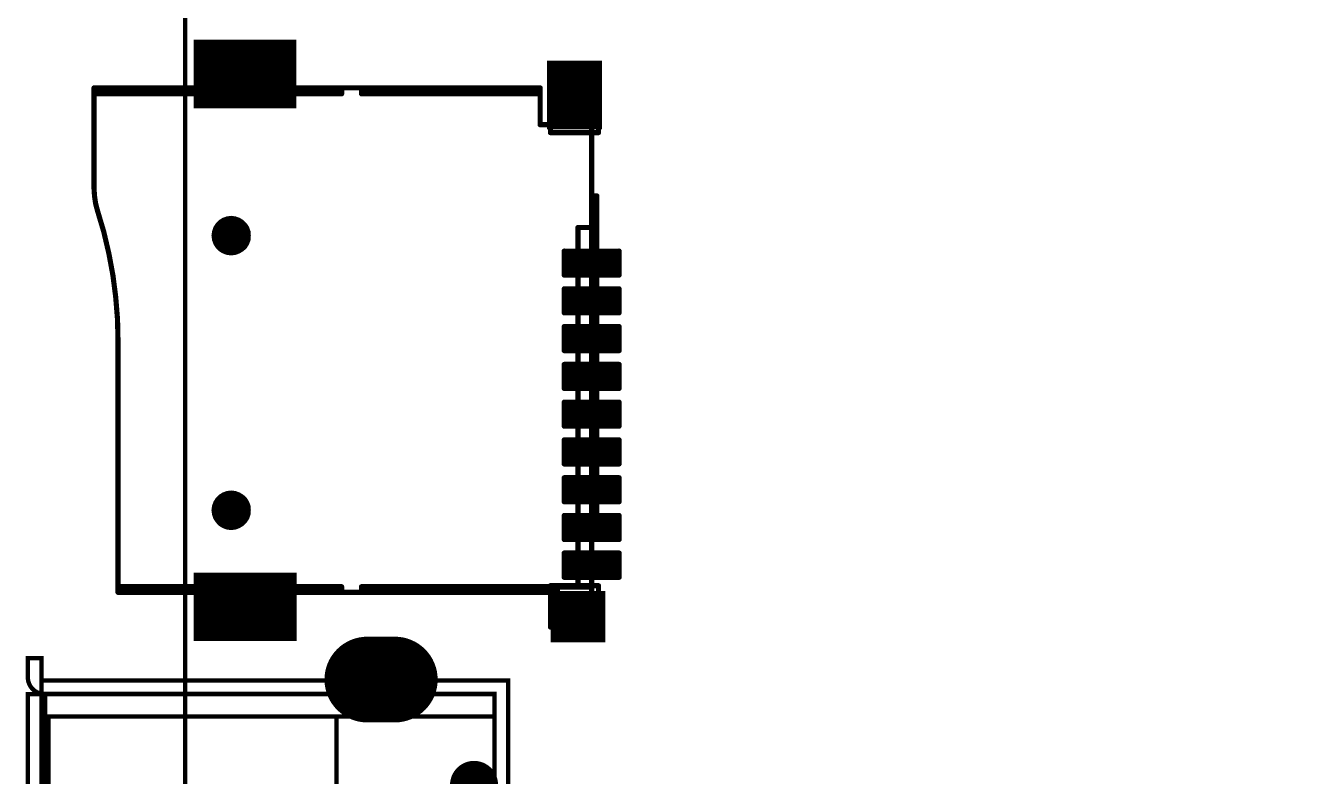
# Model space of a CAD drawing. Extents: x -37.9 to 36.8, y -34.7 to 47.4.
# Drawn here: x -37.88 to -0.52, y -12.82 to 9.06 of the extents above; entities that cross this region are included whole.
import ezdxf

# ---------------------------------------------------------------- set-up
doc = ezdxf.new("R2010")
doc.units = 0
doc.header["$MEASUREMENT"] = 0
doc.layers.get('0').update_dxf_attribs({"linetype": 'CONTINUOUS'})
for name, color, linetype in [('BOARD_OUTLINE_00', 6, 'CONTINUOUS'), ('DRIL_NPLTE_THRU_01', 1, 'CONTINUOUS'), ('DRIL_NPLTE_THRU_02', 255, 'CONTINUOUS'), ('DRIL_NPLTE_THRU_03', 146, 'CONTINUOUS'), ('DRIL_NPLTE_THRU_04', 3, 'CONTINUOUS'), ('DRIL_PLTE_THRU_01', 1, 'CONTINUOUS'), ('DRIL_PLTE_THRU_02', 255, 'CONTINUOUS'), ('DRIL_PLTE_THRU_03', 146, 'CONTINUOUS'), ('DRIL_PLTE_THRU_04', 3, 'CONTINUOUS'), ('DRIL_SYMBOL', 6, 'CONTINUOUS'), ('PADS_BOT', 96, 'CONTINUOUS'), ('PADS_INNER', 16, 'CONTINUOUS'), ('PADS_TOP', 16, 'CONTINUOUS'), ('PART_BOT_2DLINE_00', 253, 'CONTINUOUS')]:
    doc.layers.add(name, color=color, linetype=linetype)

# ---------------------------------------------------------------- blocks, each defined once
blk = doc.blocks.new('BOARD_405')
at = {"layer": 'BOARD_OUTLINE_00', "const_width": 0.127}
blk.add_lwpolyline([(-0.003, 0), (70.002, 0), (70.002, -82.004), (-0.003, -82.004)], close=True, dxfattribs=at)
blk = doc.blocks.new('SMOOTH_0$15011')
at = {"const_width": 0.0751}
blk.add_lwpolyline([(-0.038, 0, 1), (0.038, 0, 1)], format="xyb", close=True, dxfattribs=at)
blk = doc.blocks.new('PART_BODY_BOT_53')
at = {"layer": 'PART_BOT_2DLINE_00', "const_width": 0.15}
for points in [[(-9.434, 6.376), (-9.434, 4.777)], [(-8.727, 6.376), (-9.434, 6.376)], [(-8.727, 4.777), (-8.727, 6.376)], [(-8.333, 6.376), (-8.333, 4.777)], [(-7.633, 6.376), (-8.333, 6.376)], [(-7.633, 4.777), (-7.633, 6.376)], [(-7.232, 6.376), (-7.232, 4.777)], [(-6.532, 6.376), (-7.232, 6.376)], [(-6.532, 4.777), (-6.532, 6.376)], [(-6.13, 6.376), (-6.13, 4.777)], [(-5.431, 6.376), (-6.13, 6.376)], [(-5.431, 4.777), (-5.431, 6.376)], [(-5.029, 6.376), (-5.029, 4.777)], [(-4.33, 6.376), (-5.029, 6.376)], [(-4.33, 4.777), (-4.33, 6.376)], [(-3.928, 6.376), (-3.928, 4.777)], [(-3.229, 6.376), (-3.928, 6.376)], [(-3.229, 4.777), (-3.229, 6.376)], [(-2.827, 6.376), (-2.827, 4.777)], [(-2.128, 6.376), (-2.827, 6.376)], [(-2.128, 4.777), (-2.128, 6.376)], [(-1.726, 6.376), (-1.726, 4.777)], [(-1.027, 6.376), (-1.726, 6.376)], [(-1.027, 4.777), (-1.027, 6.376)], [(-0.625, 6.376), (-0.625, 4.777)], [(0.074, 6.376), (-0.625, 6.376)], [(0.074, 4.777), (0.074, 6.376)], [(-8.926, 6.077), (-9.224, 6.077)], [(-9.224, 6.077), (-9.224, 5.176)], [(-8.926, 6.077), (-9.224, 6.077)], [(-8.926, 6.077), (-8.926, 5.176)], [(-7.825, 6.077), (-8.123, 6.077)], [(-8.123, 6.077), (-8.123, 5.176)], [(-7.825, 6.077), (-8.123, 6.077)], [(-7.825, 6.077), (-7.825, 5.176)], [(-6.724, 6.077), (-7.022, 6.077)], [(-6.724, 6.077), (-7.022, 6.077)], [(-7.022, 6.077), (-7.022, 5.176)], [(-6.724, 6.077), (-6.724, 5.176)], [(-5.624, 6.077), (-5.921, 6.077)], [(-5.624, 6.077), (-5.921, 6.077)], [(-5.921, 6.077), (-5.921, 5.176)], [(-5.624, 6.077), (-5.624, 5.176)], [(-4.523, 6.077), (-4.82, 6.077)], [(-4.523, 6.077), (-4.82, 6.077)], [(-4.82, 6.077), (-4.82, 5.176)], [(-4.523, 6.077), (-4.523, 5.176)], [(-3.422, 6.077), (-3.719, 6.077)], [(-3.422, 6.077), (-3.719, 6.077)], [(-3.719, 6.077), (-3.719, 5.176)], [(-3.422, 6.077), (-3.422, 5.176)], [(-2.321, 6.077), (-2.626, 6.077)], [(-2.321, 6.077), (-2.626, 6.077)], [(-2.626, 6.077), (-2.626, 5.176)], [(-2.321, 6.077), (-2.321, 5.176)], [(-1.219, 6.077), (-1.524, 6.077)], [(-1.219, 6.077), (-1.524, 6.077)], [(-1.524, 6.077), (-1.524, 5.176)], [(-1.219, 6.077), (-1.219, 5.176)], [(-0.118, 6.077), (-0.423, 6.077)], [(-0.118, 6.077), (-0.423, 6.077)], [(-0.423, 6.077), (-0.423, 5.176)], [(-0.118, 6.077), (-0.118, 5.176)], [(-10.884, 5.774), (-10.884, 4.375)], [(-9.679, 5.774), (-10.884, 5.774)], [(-10.422, 5.578), (-10.474, 5.571), (-10.511, 5.548), (-10.548, 5.519), (-10.571, 5.474), (-10.578, 5.429)], [(-10.571, 5.429), (-10.563, 5.474), (-10.541, 5.519), (-10.511, 5.548), (-10.466, 5.571), (-10.422, 5.578)], [(-9.224, 5.578), (-10.422, 5.578)], [(-10.02, 4.574), (-10.02, 5.578)], [(-9.722, 4.574), (-9.722, 5.578)], [(-9.708, 5.578), (-9.708, -1.132)], [(-9.679, 4.375), (-9.679, 5.774)], [(-9.298, 5.176), (-9.298, 5.578)], [(-9.298, 5.548), (-9.224, 5.548)], [(-8.926, 5.63), (-9.224, 5.63)], [(-8.123, 5.578), (-8.926, 5.578)], [(-8.926, 5.548), (-8.852, 5.548)], [(-8.852, 5.176), (-8.852, 5.578)], [(-8.197, 5.176), (-8.197, 5.578)], [(-8.197, 5.548), (-8.123, 5.548)], [(-7.825, 5.63), (-8.123, 5.63)], [(-7.022, 5.578), (-7.825, 5.578)], [(-7.825, 5.548), (-7.751, 5.548)], [(-7.751, 5.176), (-7.751, 5.578)], [(-7.721, 5.727), (-7.721, 5.578)], [(-7.022, 5.727), (-7.721, 5.727)], [(-7.573, 5.727), (-7.573, 5.578)], [(-7.096, 5.176), (-7.096, 5.578)], [(-7.096, 5.548), (-7.022, 5.548)], [(-6.724, 5.63), (-7.022, 5.63)], [(-6.724, 5.727), (-5.921, 5.727)], [(-5.921, 5.578), (-6.724, 5.578)], [(-6.724, 5.548), (-6.65, 5.548)], [(-6.65, 5.176), (-6.65, 5.578)], [(-5.995, 5.176), (-5.995, 5.578)], [(-5.995, 5.548), (-5.921, 5.548)], [(-5.624, 5.63), (-5.921, 5.63)], [(-5.624, 5.727), (-4.82, 5.727)], [(-4.82, 5.578), (-5.624, 5.578)], [(-5.624, 5.548), (-5.549, 5.548)], [(-5.549, 5.176), (-5.549, 5.578)], [(-4.894, 5.176), (-4.894, 5.578)], [(-4.894, 5.548), (-4.82, 5.548)], [(-4.523, 5.63), (-4.82, 5.63)], [(-4.523, 5.727), (-3.719, 5.727)], [(-3.719, 5.578), (-4.523, 5.578)], [(-4.523, 5.548), (-4.448, 5.548)], [(-4.448, 5.176), (-4.448, 5.578)], [(-3.801, 5.176), (-3.801, 5.578)], [(-3.801, 5.548), (-3.719, 5.548)], [(-3.422, 5.63), (-3.719, 5.63)], [(-3.422, 5.727), (-2.626, 5.727)], [(-2.626, 5.578), (-3.422, 5.578)], [(-3.422, 5.548), (-3.347, 5.548)], [(-3.347, 5.176), (-3.347, 5.578)], [(-2.7, 5.176), (-2.7, 5.578)], [(-2.7, 5.548), (-2.626, 5.548)], [(-2.321, 5.63), (-2.626, 5.63)], [(-2.321, 5.727), (-1.524, 5.727)], [(-1.524, 5.578), (-2.321, 5.578)], [(-2.321, 5.548), (-2.246, 5.548)], [(-2.246, 5.176), (-2.246, 5.578)], [(-1.599, 5.176), (-1.599, 5.578)], [(-1.599, 5.548), (-1.524, 5.548)], [(-1.219, 5.63), (-1.524, 5.63)], [(-1.219, 5.727), (-0.423, 5.727)], [(-0.423, 5.578), (-1.219, 5.578)], [(-1.219, 5.548), (-1.145, 5.548)], [(-1.145, 5.176), (-1.145, 5.578)], [(-0.498, 5.176), (-0.498, 5.578)], [(-0.498, 5.548), (-0.423, 5.548)], [(-0.118, 5.63), (-0.423, 5.63)], [(1.682, 5.727), (-0.118, 5.727)], [(4.628, 5.578), (-0.118, 5.578)], [(-0.118, 5.548), (-0.044, 5.548)], [(-0.044, 5.176), (-0.044, 5.578)], [(0.759, 5.578), (0.759, 5.176)], [(1.533, 5.578), (1.533, 5.727)], [(1.682, 5.578), (1.682, 5.727)], [(3.526, 5.774), (3.526, 4.375)], [(5.125, 5.774), (3.526, 5.774)], [(3.757, 5.578), (3.757, 4.075)], [(3.832, 4.38), (3.832, 5.578)], [(4.077, 5.578), (4.077, 4.574)], [(4.784, 5.429), (4.777, 5.474), (4.754, 5.519), (4.717, 5.548), (4.68, 5.571), (4.628, 5.578)], [(4.628, 5.578), (4.672, 5.571), (4.717, 5.548), (4.747, 5.519), (4.769, 5.474), (4.777, 5.429)], [(5.125, 4.375), (5.125, 5.774)], [(-10.578, 5.429), (-10.571, 5.429)], [(-10.578, 4.73), (-10.578, 5.429)], [(-10.571, 4.73), (-10.571, 5.429)], [(-9.708, 5.176), (0.759, 5.176)], [(-8.926, 5.377), (-9.224, 5.377)], [(-8.926, 5.31), (-9.224, 5.31)], [(-7.825, 5.377), (-8.123, 5.377)], [(-7.825, 5.31), (-8.123, 5.31)], [(-6.724, 5.377), (-7.022, 5.377)], [(-6.724, 5.31), (-7.022, 5.31)], [(-5.624, 5.377), (-5.921, 5.377)], [(-5.624, 5.31), (-5.921, 5.31)], [(-4.523, 5.377), (-4.82, 5.377)], [(-4.523, 5.31), (-4.82, 5.31)], [(-3.422, 5.377), (-3.719, 5.377)], [(-3.422, 5.31), (-3.719, 5.31)], [(-2.321, 5.377), (-2.626, 5.377)], [(-2.321, 5.31), (-2.626, 5.31)], [(-1.219, 5.377), (-1.524, 5.377)], [(-1.219, 5.31), (-1.524, 5.31)], [(-0.118, 5.377), (-0.423, 5.377)], [(-0.118, 5.31), (-0.423, 5.31)], [(4.784, 5.429), (4.777, 5.429)], [(4.777, 5.429), (4.777, 4.73)], [(4.784, 5.429), (4.784, 4.73)], [(-10.578, 4.73), (-10.571, 4.678), (-10.548, 4.641), (-10.511, 4.604), (-10.474, 4.581), (-10.422, 4.574)], [(-10.578, 4.73), (-10.571, 4.73)], [(-10.422, 4.574), (-10.466, 4.581), (-10.511, 4.604), (-10.541, 4.641), (-10.563, 4.678), (-10.571, 4.73)], [(-10.422, 4.574), (-9.73, 4.574)], [(-9.871, 4.566), (-9.886, 4.574)], [(-9.871, -3.714), (-9.871, 4.566)], [(-9.73, 4.574), (-9.722, 4.566)], [(-9.722, -1.132), (-9.722, 4.566)], [(-9.434, 4.777), (-8.727, 4.777)], [(-8.333, 4.777), (-7.633, 4.777)], [(-7.232, 4.777), (-6.532, 4.777)], [(-6.13, 4.777), (-5.431, 4.777)], [(-5.029, 4.777), (-4.33, 4.777)], [(-3.928, 4.777), (-3.229, 4.777)], [(-2.827, 4.777), (-2.128, 4.777)], [(-1.726, 4.777), (-1.027, 4.777)], [(-0.625, 4.777), (0.074, 4.777)], [(3.832, 4.574), (4.628, 4.574)], [(3.981, 4.38), (3.981, 4.574)], [(4.777, 4.73), (4.769, 4.678), (4.747, 4.641), (4.717, 4.604), (4.672, 4.581), (4.628, 4.574)], [(4.628, 4.574), (4.68, 4.581), (4.717, 4.604), (4.754, 4.641), (4.777, 4.678), (4.784, 4.73)], [(4.784, 4.73), (4.777, 4.73)], [(-10.884, 4.375), (-9.679, 4.375)], [(-9.871, 4.321), (-9.722, 4.321)], [(-9.871, 4.165), (-9.722, 4.165)], [(-9.708, 4.18), (-9.722, 4.18)], [(3.526, 4.375), (5.125, 4.375)], [(3.981, 4.38), (3.757, 4.38)], [(4.829, 4.075), (3.757, 4.075)], [(4.658, -1.132), (4.658, 4.075)], [(4.68, 4.075), (4.68, -1.132)], [(4.829, -1.712), (4.829, 4.075)], [(-9.722, 3.778), (-9.708, 3.778)], [(4.68, 3.927), (4.829, 3.927)], [(-9.708, 3.629), (-9.722, 3.629)], [(-9.708, 3.51), (-9.722, 3.577)], [(-9.708, 3.48), (-9.722, 3.48)], [(4.68, 3.48), (4.658, 3.48)], [(-9.708, 2.677), (-9.722, 2.677)], [(4.68, 2.677), (4.658, 2.677)], [(-9.708, 2.149), (-9.722, 1.977)], [(-9.722, 0.69), (-9.708, 0.854)], [(-9.722, 0.772), (-9.715, 0.772)], [(-9.722, 0.177), (-9.715, 0.177)], [(-9.708, 0.177), (-9.715, 0.177)], [(-9.722, -0.961), (-9.871, -0.961)], [(-9.722, -1.117), (-9.871, -1.117)], [(-9.708, -1.132), (-9.871, -1.132)], [(4.829, -1.132), (4.658, -1.132)], [(4.829, -0.961), (4.68, -0.961)], [(4.829, -1.117), (4.68, -1.117)], [(-9.708, -1.712), (-9.871, -1.712)], [(-9.871, -1.735), (-9.722, -1.735)], [(-9.871, -1.883), (-9.722, -1.883)], [(-9.722, -3.714), (-9.722, -1.712)], [(-9.708, -1.712), (-9.708, -8.229)], [(4.829, -1.712), (4.658, -1.712)], [(4.658, -8.928), (4.658, -1.712)], [(4.68, -1.712), (4.68, -3.714)], [(4.68, -1.735), (4.829, -1.735)], [(4.68, -1.883), (4.829, -1.883)], [(4.829, -3.714), (4.829, -1.727)], [(4.672, -2.828), (4.658, -2.828)], [(-10.884, -3.429), (-10.884, -5.631)], [(-9.679, -3.429), (-10.884, -3.429)], [(-9.871, -3.312), (-9.722, -3.312)], [(-9.679, -5.631), (-9.679, -3.429)], [(5.824, -3.429), (4.627, -3.429)], [(4.627, -3.429), (4.627, -5.631)], [(4.68, -3.312), (4.829, -3.312)], [(5.824, -5.631), (5.824, -3.429)], [(-10.422, -3.728), (-10.474, -3.736), (-10.511, -3.751), (-10.548, -3.788), (-10.571, -3.833), (-10.578, -3.877)], [(-10.571, -3.877), (-10.563, -3.833), (-10.541, -3.788), (-10.511, -3.751), (-10.466, -3.736), (-10.422, -3.728)], [(-9.73, -3.728), (-10.422, -3.728)], [(-10.02, -5.328), (-10.02, -3.728)], [(-9.886, -3.728), (-9.871, -3.714)], [(-9.871, -3.468), (-9.722, -3.468)], [(-9.722, -3.714), (-9.73, -3.728)], [(-9.722, -5.328), (-9.722, -3.728)], [(4.829, -3.468), (4.68, -3.468)], [(4.687, -3.728), (4.68, -3.714)], [(4.68, -3.728), (4.68, -5.328)], [(5.379, -3.728), (4.687, -3.728)], [(4.829, -3.714), (4.844, -3.728)], [(4.977, -3.728), (4.977, -5.328)], [(5.379, -3.728), (5.424, -3.736), (5.468, -3.751), (5.498, -3.788), (5.52, -3.833), (5.528, -3.877)], [(5.528, -3.877), (5.52, -3.833), (5.506, -3.788), (5.468, -3.751), (5.424, -3.736), (5.379, -3.728)], [(-10.578, -5.179), (-10.578, -3.877)], [(-10.571, -3.877), (-10.578, -3.877)], [(-10.571, -5.179), (-10.571, -3.877)], [(5.528, -3.877), (5.528, -3.87)], [(5.528, -5.179), (5.528, -3.877)], [(-10.578, -5.179), (-10.571, -5.224), (-10.548, -5.261), (-10.511, -5.298), (-10.474, -5.32), (-10.422, -5.328)], [(-10.578, -5.179), (-10.571, -5.179)], [(-10.422, -5.328), (-10.466, -5.32), (-10.511, -5.298), (-10.541, -5.261), (-10.563, -5.224), (-10.571, -5.179)], [(5.528, -5.179), (5.52, -5.224), (5.498, -5.261), (5.468, -5.298), (5.424, -5.32), (5.379, -5.328)], [(5.528, -5.179), (5.528, -5.172)], [(-10.884, -5.631), (-9.679, -5.631)], [(-10.422, -5.328), (-9.73, -5.328)], [(-9.871, -5.335), (-9.886, -5.328)], [(-9.871, -5.335), (-9.871, -8.229)], [(-9.871, -5.581), (-9.722, -5.581)], [(-9.73, -5.328), (-9.722, -5.335)], [(-9.722, -8.199), (-9.722, -5.335)], [(4.627, -5.631), (5.824, -5.631)], [(4.68, -5.335), (4.687, -5.328)], [(4.68, -5.335), (4.68, -8.899)], [(4.829, -5.581), (4.68, -5.581)], [(5.379, -5.328), (4.687, -5.328)], [(4.844, -5.328), (4.829, -5.335)], [(4.829, -8.928), (4.829, -5.335)], [(-9.871, -5.737), (-9.722, -5.737)], [(4.68, -5.737), (4.829, -5.737)], [(-9.708, -6.526), (-9.722, -6.526)], [(4.68, -6.526), (4.658, -6.526)], [(-9.708, -7.329), (-9.722, -7.329)], [(4.68, -7.329), (4.658, -7.329)], [(-9.722, -8.08), (-9.871, -8.08)], [(-2.573, -8.229), (-9.871, -8.229)], [(-9.752, -8.229), (-9.722, -8.199)], [(-9.708, -8.199), (-9.722, -8.199)], [(-2.573, -8.229), (-1.919, -8.244), (-1.271, -8.296), (-0.632, -8.378), (0.008, -8.497), (0.64, -8.646), (1.265, -8.832)], [(1.883, -8.928), (1.674, -8.914), (1.466, -8.884), (1.265, -8.832)], [(1.883, -8.928), (4.829, -8.928)], [(4.658, -8.899), (4.68, -8.899)], [(4.68, -8.78), (4.829, -8.78)], [(4.68, -8.899), (4.71, -8.928)]]:
    blk.add_lwpolyline(points, dxfattribs=at)
for points in [[(-6.979, -4.931), (-6.993, -4.82), (-7.031, -4.716), (-7.09, -4.619), (-7.165, -4.537), (-7.261, -4.478), (-7.365, -4.44), (-7.477, -4.433), (-7.589, -4.44), (-7.7, -4.478), (-7.789, -4.537), (-7.871, -4.619), (-7.931, -4.716), (-7.968, -4.82), (-7.983, -4.931), (-7.968, -5.043), (-7.931, -5.147), (-7.871, -5.244), (-7.789, -5.318), (-7.7, -5.378), (-7.589, -5.415), (-7.477, -5.43), (-7.365, -5.415), (-7.261, -5.378), (-7.165, -5.318), (-7.09, -5.244), (-7.031, -5.147), (-6.993, -5.043)], [(-7.878, -4.926), (-7.863, -4.822), (-7.818, -4.725), (-7.759, -4.643), (-7.677, -4.577), (-7.58, -4.539), (-7.476, -4.524), (-7.372, -4.539), (-7.275, -4.577), (-7.193, -4.643), (-7.126, -4.725), (-7.089, -4.822), (-7.074, -4.926), (-7.089, -5.03), (-7.126, -5.127), (-7.193, -5.209), (-7.275, -5.276), (-7.372, -5.313), (-7.476, -5.328), (-7.58, -5.313), (-7.677, -5.276), (-7.759, -5.209), (-7.818, -5.127), (-7.863, -5.03)], [(1.026, -4.931), (1.011, -4.82), (0.974, -4.716), (0.914, -4.619), (0.833, -4.537), (0.743, -4.478), (0.632, -4.44), (0.52, -4.433), (0.409, -4.44), (0.304, -4.478), (0.208, -4.537), (0.133, -4.619), (0.074, -4.716), (0.037, -4.82), (0.022, -4.931), (0.037, -5.043), (0.074, -5.147), (0.133, -5.244), (0.208, -5.318), (0.304, -5.378), (0.409, -5.415), (0.52, -5.43), (0.632, -5.415), (0.743, -5.378), (0.833, -5.318), (0.914, -5.244), (0.974, -5.147), (1.011, -5.043)], [(0.127, -4.926), (0.142, -4.822), (0.179, -4.725), (0.246, -4.643), (0.328, -4.577), (0.425, -4.539), (0.529, -4.524), (0.633, -4.539), (0.73, -4.577), (0.811, -4.643), (0.878, -4.725), (0.916, -4.822), (0.931, -4.926), (0.916, -5.03), (0.878, -5.127), (0.811, -5.209), (0.73, -5.276), (0.633, -5.313), (0.529, -5.328), (0.425, -5.313), (0.328, -5.276), (0.246, -5.209), (0.179, -5.127), (0.142, -5.03)], [(-7.773, -4.926), (-7.759, -4.829), (-7.714, -4.748), (-7.647, -4.681), (-7.565, -4.643), (-7.476, -4.629), (-7.379, -4.643), (-7.297, -4.681), (-7.23, -4.748), (-7.186, -4.829), (-7.171, -4.926), (-7.186, -5.015), (-7.23, -5.105), (-7.297, -5.172), (-7.379, -5.209), (-7.476, -5.224), (-7.565, -5.209), (-7.647, -5.172), (-7.714, -5.105), (-7.759, -5.015)], [(0.231, -4.926), (0.246, -4.829), (0.283, -4.748), (0.35, -4.681), (0.439, -4.643), (0.529, -4.629), (0.625, -4.643), (0.707, -4.681), (0.774, -4.748), (0.811, -4.829), (0.826, -4.926), (0.811, -5.015), (0.774, -5.105), (0.707, -5.172), (0.625, -5.209), (0.529, -5.224), (0.439, -5.209), (0.35, -5.172), (0.283, -5.105), (0.246, -5.015)]]:
    blk.add_lwpolyline(points, close=True, dxfattribs=at)
at = {"layer": 'PART_BOT_2DLINE_00'}
for p in [(-9.434, 6.376), (-9.434, 6.376), (-8.727, 6.376), (-8.727, 6.376), (-8.333, 6.376), (-8.333, 6.376), (-7.633, 6.376), (-7.633, 6.376), (-7.232, 6.376), (-7.232, 6.376), (-6.532, 6.376), (-6.532, 6.376), (-6.13, 6.376), (-6.13, 6.376), (-5.431, 6.376), (-5.431, 6.376), (-5.029, 6.376), (-5.029, 6.376), (-4.33, 6.376), (-4.33, 6.376), (-3.928, 6.376), (-3.928, 6.376), (-3.229, 6.376), (-3.229, 6.376), (-2.827, 6.376), (-2.827, 6.376), (-2.128, 6.376), (-2.128, 6.376), (-1.726, 6.376), (-1.726, 6.376), (-1.027, 6.376), (-1.027, 6.376), (-0.625, 6.376), (-0.625, 6.376), (0.074, 6.376), (0.074, 6.376), (-9.224, 6.077), (-9.224, 6.077), (-9.224, 6.077), (-8.926, 6.077), (-8.926, 6.077), (-8.926, 6.077), (-8.123, 6.077), (-8.123, 6.077), (-8.123, 6.077), (-7.825, 6.077), (-7.825, 6.077), (-7.825, 6.077), (-7.022, 6.077), (-7.022, 6.077), (-7.022, 6.077), (-6.724, 6.077), (-6.724, 6.077), (-6.724, 6.077), (-5.921, 6.077), (-5.921, 6.077), (-5.921, 6.077), (-5.624, 6.077), (-5.624, 6.077), (-5.624, 6.077), (-4.82, 6.077), (-4.82, 6.077), (-4.82, 6.077), (-4.523, 6.077), (-4.523, 6.077), (-4.523, 6.077), (-3.719, 6.077), (-3.719, 6.077), (-3.719, 6.077), (-3.422, 6.077), (-3.422, 6.077), (-3.422, 6.077), (-2.626, 6.077), (-2.626, 6.077), (-2.626, 6.077), (-2.321, 6.077), (-2.321, 6.077), (-2.321, 6.077), (-1.524, 6.077), (-1.524, 6.077), (-1.524, 6.077), (-1.219, 6.077), (-1.219, 6.077), (-1.219, 6.077), (-0.423, 6.077), (-0.423, 6.077), (-0.423, 6.077), (-0.118, 6.077), (-0.118, 6.077), (-0.118, 6.077), (-10.884, 5.774), (-10.884, 5.774), (-10.511, 5.548), (-10.511, 5.548), (-10.474, 5.571), (-10.466, 5.571), (-10.422, 5.578), (-10.422, 5.578), (-10.422, 5.578), (-10.02, 5.578), (-9.722, 5.578), (-9.708, 5.578), (-9.679, 5.774), (-9.679, 5.774), (-9.298, 5.578), (-9.298, 5.548), (-9.224, 5.63), (-9.224, 5.578), (-9.224, 5.548), (-8.926, 5.63), (-8.926, 5.578), (-8.926, 5.548), (-8.852, 5.578), (-8.852, 5.548), (-8.197, 5.578), (-8.197, 5.548), (-8.123, 5.63), (-8.123, 5.578), (-8.123, 5.548), (-7.825, 5.63), (-7.825, 5.578), (-7.825, 5.548), (-7.751, 5.578), (-7.751, 5.548), (-7.721, 5.727), (-7.721, 5.727), (-7.721, 5.578), (-7.573, 5.727), (-7.573, 5.578), (-7.096, 5.578), (-7.096, 5.548), (-7.022, 5.727), (-7.022, 5.63), (-7.022, 5.578), (-7.022, 5.548), (-6.724, 5.727), (-6.724, 5.63), (-6.724, 5.578), (-6.724, 5.548), (-6.65, 5.578), (-6.65, 5.548), (-5.995, 5.578), (-5.995, 5.548), (-5.921, 5.727), (-5.921, 5.63), (-5.921, 5.578), (-5.921, 5.548), (-5.624, 5.727), (-5.624, 5.63), (-5.624, 5.578), (-5.624, 5.548), (-5.549, 5.578), (-5.549, 5.548), (-4.894, 5.578), (-4.894, 5.548), (-4.82, 5.727), (-4.82, 5.63), (-4.82, 5.578), (-4.82, 5.548), (-4.523, 5.727), (-4.523, 5.63), (-4.523, 5.578), (-4.523, 5.548), (-4.448, 5.578), (-4.448, 5.548), (-3.801, 5.578), (-3.801, 5.548), (-3.719, 5.727), (-3.719, 5.63), (-3.719, 5.578), (-3.719, 5.548), (-3.422, 5.727), (-3.422, 5.63), (-3.422, 5.578), (-3.422, 5.548), (-3.347, 5.578), (-3.347, 5.548), (-2.7, 5.578), (-2.7, 5.548), (-2.626, 5.727), (-2.626, 5.63), (-2.626, 5.578), (-2.626, 5.548), (-2.321, 5.727), (-2.321, 5.63), (-2.321, 5.578), (-2.321, 5.548), (-2.246, 5.578), (-2.246, 5.548), (-1.599, 5.578), (-1.599, 5.548), (-1.524, 5.727), (-1.524, 5.63), (-1.524, 5.578), (-1.524, 5.548), (-1.219, 5.727), (-1.219, 5.63), (-1.219, 5.578), (-1.219, 5.548), (-1.145, 5.578), (-1.145, 5.548), (-0.498, 5.578), (-0.498, 5.548), (-0.423, 5.727), (-0.423, 5.63), (-0.423, 5.578), (-0.423, 5.548), (-0.118, 5.727), (-0.118, 5.63), (-0.118, 5.578), (-0.118, 5.548), (-0.044, 5.578), (-0.044, 5.548), (0.759, 5.578), (1.533, 5.727), (1.533, 5.578), (1.682, 5.727), (1.682, 5.727), (1.682, 5.578), (3.526, 5.774), (3.526, 5.774), (3.757, 5.578), (3.832, 5.578), (4.077, 5.578), (4.628, 5.578), (4.628, 5.578), (4.628, 5.578), (4.672, 5.571), (4.68, 5.571), (4.717, 5.548), (4.717, 5.548), (5.125, 5.774), (5.125, 5.774), (-10.578, 5.429), (-10.578, 5.429), (-10.578, 5.429), (-10.571, 5.474), (-10.571, 5.429), (-10.571, 5.429), (-10.571, 5.429), (-10.563, 5.474), (-10.548, 5.519), (-10.541, 5.519), (-9.708, 5.176), (-9.298, 5.176), (-9.224, 5.377), (-9.224, 5.31), (-9.224, 5.176), (-8.926, 5.377), (-8.926, 5.31), (-8.926, 5.176), (-8.852, 5.176), (-8.197, 5.176), (-8.123, 5.377), (-8.123, 5.31), (-8.123, 5.176), (-7.825, 5.377), (-7.825, 5.31), (-7.825, 5.176), (-7.751, 5.176), (-7.096, 5.176), (-7.022, 5.377), (-7.022, 5.31), (-7.022, 5.176), (-6.724, 5.377), (-6.724, 5.31), (-6.724, 5.176), (-6.65, 5.176), (-5.995, 5.176), (-5.921, 5.377), (-5.921, 5.31), (-5.921, 5.176), (-5.624, 5.377), (-5.624, 5.31), (-5.624, 5.176), (-5.549, 5.176), (-4.894, 5.176), (-4.82, 5.377), (-4.82, 5.31), (-4.82, 5.176), (-4.523, 5.377), (-4.523, 5.31), (-4.523, 5.176), (-4.448, 5.176), (-3.801, 5.176), (-3.719, 5.377), (-3.719, 5.31), (-3.719, 5.176), (-3.422, 5.377), (-3.422, 5.31), (-3.422, 5.176), (-3.347, 5.176), (-2.7, 5.176), (-2.626, 5.377), (-2.626, 5.31), (-2.626, 5.176), (-2.321, 5.377), (-2.321, 5.31), (-2.321, 5.176), (-2.246, 5.176), (-1.599, 5.176), (-1.524, 5.377), (-1.524, 5.31), (-1.524, 5.176), (-1.219, 5.377), (-1.219, 5.31), (-1.219, 5.176), (-1.145, 5.176), (-0.498, 5.176), (-0.423, 5.377), (-0.423, 5.31), (-0.423, 5.176), (-0.118, 5.377), (-0.118, 5.31), (-0.118, 5.176), (-0.044, 5.176), (0.759, 5.176), (0.759, 5.176), (4.747, 5.519), (4.754, 5.519), (4.769, 5.474), (4.777, 5.474), (4.777, 5.429), (4.777, 5.429), (4.777, 5.429), (4.784, 5.429), (4.784, 5.429), (4.784, 5.429), (-10.578, 4.73), (-10.578, 4.73), (-10.578, 4.73), (-10.571, 4.73), (-10.571, 4.73), (-10.571, 4.73), (-10.571, 4.678), (-10.563, 4.678), (-10.548, 4.641), (-10.541, 4.641), (-10.511, 4.604), (-10.511, 4.604), (-10.474, 4.581), (-10.466, 4.581), (-10.422, 4.574), (-10.422, 4.574), (-10.422, 4.574), (-10.02, 4.574), (-9.886, 4.574), (-9.871, 4.566), (-9.871, 4.566), (-9.73, 4.574), (-9.73, 4.574), (-9.722, 4.574), (-9.722, 4.566), (-9.722, 4.566), (-9.434, 4.777), (-9.434, 4.777), (-8.727, 4.777), (-8.727, 4.777), (-8.333, 4.777), (-8.333, 4.777), (-7.633, 4.777), (-7.633, 4.777), (-7.232, 4.777), (-7.232, 4.777), (-6.532, 4.777), (-6.532, 4.777), (-6.13, 4.777), (-6.13, 4.777), (-5.431, 4.777), (-5.431, 4.777), (-5.029, 4.777), (-5.029, 4.777), (-4.33, 4.777), (-4.33, 4.777), (-3.928, 4.777), (-3.928, 4.777), (-3.229, 4.777), (-3.229, 4.777), (-2.827, 4.777), (-2.827, 4.777), (-2.128, 4.777), (-2.128, 4.777), (-1.726, 4.777), (-1.726, 4.777), (-1.027, 4.777), (-1.027, 4.777), (-0.625, 4.777), (-0.625, 4.777), (0.074, 4.777), (0.074, 4.777), (3.832, 4.574), (3.981, 4.574), (4.077, 4.574), (4.628, 4.574), (4.628, 4.574), (4.628, 4.574), (4.672, 4.581), (4.68, 4.581), (4.717, 4.604), (4.717, 4.604), (4.747, 4.641), (4.754, 4.641), (4.769, 4.678), (4.777, 4.73), (4.777, 4.73), (4.777, 4.73), (4.777, 4.678), (4.784, 4.73), (4.784, 4.73), (4.784, 4.73), (-10.884, 4.375), (-10.884, 4.375), (-9.871, 4.321), (-9.871, 4.165), (-9.722, 4.321), (-9.722, 4.18), (-9.722, 4.165), (-9.708, 4.18), (-9.679, 4.375), (-9.679, 4.375), (3.526, 4.375), (3.526, 4.375), (3.757, 4.38), (3.757, 4.075), (3.757, 4.075), (3.832, 4.38), (3.981, 4.38), (3.981, 4.38), (4.658, 4.075), (4.68, 4.075), (4.829, 4.075), (4.829, 4.075), (5.125, 4.375), (5.125, 4.375), (-9.722, 3.778), (-9.708, 3.778), (4.68, 3.927), (4.829, 3.927), (-9.722, 3.629), (-9.722, 3.577), (-9.722, 3.48), (-9.708, 3.629), (-9.708, 3.51), (-9.708, 3.48), (4.658, 3.48), (4.68, 3.48), (-9.722, 2.677), (-9.708, 2.677), (4.658, 2.677), (4.68, 2.677), (-9.722, 1.977), (-9.708, 2.149), (-9.722, 0.772), (-9.722, 0.69), (-9.715, 0.772), (-9.708, 0.854), (-9.722, 0.177), (-9.715, 0.177), (-9.715, 0.177), (-9.708, 0.177), (-9.871, -0.961), (-9.871, -1.117), (-9.871, -1.132), (-9.722, -0.961), (-9.722, -1.117), (-9.722, -1.132), (-9.708, -1.132), (-9.708, -1.132), (4.658, -1.132), (4.658, -1.132), (4.68, -0.961), (4.68, -1.117), (4.68, -1.132), (4.829, -0.961), (4.829, -1.117), (4.829, -1.132), (-9.871, -1.712), (-9.871, -1.735), (-9.871, -1.883), (-9.722, -1.712), (-9.722, -1.735), (-9.722, -1.883), (-9.708, -1.712), (-9.708, -1.712), (4.658, -1.712), (4.658, -1.712), (4.68, -1.712), (4.68, -1.735), (4.68, -1.883), (4.829, -1.712), (4.829, -1.712), (4.829, -1.727), (4.829, -1.735), (4.829, -1.883), (4.658, -2.828), (4.672, -2.828), (-10.884, -3.429), (-10.884, -3.429), (-9.871, -3.312), (-9.722, -3.312), (-9.679, -3.429), (-9.679, -3.429), (4.627, -3.429), (4.627, -3.429), (4.68, -3.312), (4.829, -3.312), (5.824, -3.429), (5.824, -3.429), (-10.548, -3.788), (-10.541, -3.788), (-10.511, -3.751), (-10.511, -3.751), (-10.474, -3.736), (-10.466, -3.736), (-10.422, -3.728), (-10.422, -3.728), (-10.422, -3.728), (-10.02, -3.728), (-9.886, -3.728), (-9.871, -3.468), (-9.871, -3.714), (-9.871, -3.714), (-9.73, -3.728), (-9.73, -3.728), (-9.722, -3.468), (-9.722, -3.714), (-9.722, -3.714), (-9.722, -3.728), (4.68, -3.468), (4.68, -3.714), (4.68, -3.714), (4.68, -3.728), (4.687, -3.728), (4.687, -3.728), (4.829, -3.468), (4.829, -3.714), (4.829, -3.714), (4.844, -3.728), (4.977, -3.728), (5.379, -3.728), (5.379, -3.728), (5.379, -3.728), (5.424, -3.736), (5.424, -3.736), (5.468, -3.751), (5.468, -3.751), (5.498, -3.788), (5.506, -3.788), (-10.578, -3.877), (-10.578, -3.877), (-10.578, -3.877), (-10.571, -3.833), (-10.571, -3.877), (-10.571, -3.877), (-10.571, -3.877), (-10.563, -3.833), (5.52, -3.833), (5.52, -3.833), (5.528, -3.87), (5.528, -3.877), (5.528, -3.877), (5.528, -3.877), (5.528, -3.877), (-7.789, -4.537), (-7.7, -4.478), (-7.589, -4.44), (-7.58, -4.539), (-7.477, -4.433), (-7.476, -4.524), (-7.372, -4.539), (-7.365, -4.44), (-7.261, -4.478), (-7.165, -4.537), (0.208, -4.537), (0.304, -4.478), (0.409, -4.44), (0.425, -4.539), (0.52, -4.433), (0.529, -4.524), (0.632, -4.44), (0.633, -4.539), (0.743, -4.478), (0.833, -4.537), (-7.983, -4.931), (-7.968, -4.82), (-7.931, -4.716), (-7.878, -4.926), (-7.871, -4.619), (-7.863, -4.822), (-7.818, -4.725), (-7.773, -4.926), (-7.759, -4.643), (-7.759, -4.829), (-7.714, -4.748), (-7.677, -4.577), (-7.647, -4.681), (-7.565, -4.643), (-7.476, -4.629), (-7.379, -4.643), (-7.297, -4.681), (-7.275, -4.577), (-7.23, -4.748), (-7.193, -4.643), (-7.186, -4.829), (-7.171, -4.926), (-7.126, -4.725), (-7.09, -4.619), (-7.089, -4.822), (-7.074, -4.926), (-7.031, -4.716), (-6.993, -4.82), (-6.979, -4.931), (0.022, -4.931), (0.037, -4.82), (0.074, -4.716), (0.127, -4.926), (0.133, -4.619), (0.142, -4.822), (0.179, -4.725), (0.231, -4.926), (0.246, -4.643), (0.246, -4.829), (0.283, -4.748), (0.328, -4.577), (0.35, -4.681), (0.439, -4.643), (0.529, -4.629), (0.625, -4.643), (0.707, -4.681), (0.73, -4.577), (0.774, -4.748), (0.811, -4.643), (0.811, -4.829), (0.826, -4.926), (0.878, -4.725), (0.914, -4.619), (0.916, -4.822), (0.931, -4.926), (0.974, -4.716), (1.011, -4.82), (1.026, -4.931), (-10.578, -5.179), (-10.578, -5.179), (-10.578, -5.179), (-10.571, -5.179), (-10.571, -5.179), (-10.571, -5.179), (-10.571, -5.224), (-10.563, -5.224), (-10.548, -5.261), (-10.541, -5.261), (-10.511, -5.298), (-10.511, -5.298), (-7.968, -5.043), (-7.931, -5.147), (-7.871, -5.244), (-7.863, -5.03), (-7.818, -5.127), (-7.759, -5.015), (-7.759, -5.209), (-7.714, -5.105), (-7.677, -5.276), (-7.647, -5.172), (-7.565, -5.209), (-7.476, -5.224), (-7.379, -5.209), (-7.297, -5.172), (-7.275, -5.276), (-7.23, -5.105), (-7.193, -5.209), (-7.186, -5.015), (-7.126, -5.127), (-7.09, -5.244), (-7.089, -5.03), (-7.031, -5.147), (-6.993, -5.043), (0.037, -5.043), (0.074, -5.147), (0.133, -5.244), (0.142, -5.03), (0.179, -5.127), (0.246, -5.015), (0.246, -5.209), (0.283, -5.105), (0.328, -5.276), (0.35, -5.172), (0.439, -5.209), (0.529, -5.224), (0.625, -5.209), (0.707, -5.172), (0.73, -5.276), (0.774, -5.105), (0.811, -5.015), (0.811, -5.209), (0.878, -5.127), (0.914, -5.244), (0.916, -5.03), (0.974, -5.147), (1.011, -5.043), (5.468, -5.298), (5.498, -5.261), (5.52, -5.224), (5.528, -5.172), (5.528, -5.179), (5.528, -5.179), (5.528, -5.179), (-10.884, -5.631), (-10.884, -5.631), (-10.474, -5.32), (-10.466, -5.32), (-10.422, -5.328), (-10.422, -5.328), (-10.422, -5.328), (-10.02, -5.328), (-9.886, -5.328), (-9.871, -5.335), (-9.871, -5.335), (-9.871, -5.581), (-9.73, -5.328), (-9.73, -5.328), (-9.722, -5.328), (-9.722, -5.335), (-9.722, -5.335), (-9.722, -5.581), (-9.679, -5.631), (-9.679, -5.631), (-7.789, -5.318), (-7.7, -5.378), (-7.589, -5.415), (-7.58, -5.313), (-7.477, -5.43), (-7.476, -5.328), (-7.372, -5.313), (-7.365, -5.415), (-7.261, -5.378), (-7.165, -5.318), (0.208, -5.318), (0.304, -5.378), (0.409, -5.415), (0.425, -5.313), (0.52, -5.43), (0.529, -5.328), (0.632, -5.415), (0.633, -5.313), (0.743, -5.378), (0.833, -5.318), (4.627, -5.631), (4.627, -5.631), (4.68, -5.328), (4.68, -5.335), (4.68, -5.335), (4.68, -5.581), (4.687, -5.328), (4.687, -5.328), (4.829, -5.335), (4.829, -5.335), (4.829, -5.581), (4.844, -5.328), (4.977, -5.328), (5.379, -5.328), (5.379, -5.328), (5.424, -5.32), (5.824, -5.631), (5.824, -5.631), (-9.871, -5.737), (-9.722, -5.737), (4.68, -5.737), (4.829, -5.737), (-9.722, -6.526), (-9.708, -6.526), (4.658, -6.526), (4.68, -6.526), (-9.722, -7.329), (-9.708, -7.329), (4.658, -7.329), (4.68, -7.329), (-9.871, -8.08), (-9.871, -8.229), (-9.871, -8.229), (-9.752, -8.229), (-9.722, -8.08), (-9.722, -8.199), (-9.722, -8.199), (-9.722, -8.199), (-9.708, -8.199), (-9.708, -8.229), (-2.573, -8.229), (-2.573, -8.229), (-1.919, -8.244), (-1.271, -8.296), (-0.632, -8.378), (0.008, -8.497), (0.64, -8.646), (1.265, -8.832), (1.265, -8.832), (1.466, -8.884), (1.674, -8.914), (1.883, -8.928), (1.883, -8.928), (4.658, -8.899), (4.658, -8.928), (4.68, -8.78), (4.68, -8.899), (4.68, -8.899), (4.68, -8.899), (4.71, -8.928), (4.829, -8.78), (4.829, -8.928), (4.829, -8.928)]:
    blk.add_blockref('SMOOTH_0$15011', p, dxfattribs=at)
blk = doc.blocks.new('DRIL_HOLE_0')
blk.add_lwpolyline([(0, 0, 1), (0, 0, 1)], format="xyb", close=True)
blk = doc.blocks.new('PAD_0')
blk.add_lwpolyline([(0, 0, 1), (0, 0, 1)], format="xyb", close=True)
blk = doc.blocks.new('PAD_33')
at = {"const_width": 0.71}
blk.add_lwpolyline([(-0.8, 0), (0.8, 0)], dxfattribs=at)
blk = doc.blocks.new('STK_BOT_84')
at = {"layer": 'DRIL_PLTE_THRU_01'}
blk.add_blockref('DRIL_HOLE_0', (0, 0), dxfattribs=at)
at = {"layer": 'DRIL_PLTE_THRU_02'}
blk.add_blockref('DRIL_HOLE_0', (0, 0), dxfattribs=at)
at = {"layer": 'DRIL_PLTE_THRU_03'}
blk.add_blockref('DRIL_HOLE_0', (0, 0), dxfattribs=at)
at = {"layer": 'DRIL_PLTE_THRU_04'}
blk.add_blockref('DRIL_HOLE_0', (0, 0), dxfattribs=at)
at = {"layer": 'PADS_BOT', "rotation": 90}
blk.add_blockref('PAD_33', (0, 0), dxfattribs=at)
at = {"layer": 'PADS_INNER'}
blk.add_blockref('PAD_0', (0, 0), dxfattribs=at)
at = {"layer": 'PADS_TOP'}
blk.add_blockref('PAD_0', (0, 0), dxfattribs=at)
blk = doc.blocks.new('PAD_34')
blk.add_lwpolyline([(0, 0), (0, 0)])
blk = doc.blocks.new('PAD_35')
at = {"const_width": 1.6}
blk.add_lwpolyline([(-1, 0), (1, 0)], dxfattribs=at)
blk = doc.blocks.new('STK_BOT_85')
at = {"layer": 'DRIL_PLTE_THRU_01'}
blk.add_blockref('DRIL_HOLE_0', (0, 0), dxfattribs=at)
at = {"layer": 'DRIL_PLTE_THRU_02'}
blk.add_blockref('DRIL_HOLE_0', (0, 0), dxfattribs=at)
at = {"layer": 'DRIL_PLTE_THRU_03'}
blk.add_blockref('DRIL_HOLE_0', (0, 0), dxfattribs=at)
at = {"layer": 'DRIL_PLTE_THRU_04'}
blk.add_blockref('DRIL_HOLE_0', (0, 0), dxfattribs=at)
at = {"layer": 'PADS_BOT'}
blk.add_blockref('PAD_35', (0, 0), dxfattribs=at)
at = {"layer": 'PADS_INNER'}
blk.add_blockref('PAD_34', (0, 0), dxfattribs=at)
at = {"layer": 'PADS_TOP'}
blk.add_blockref('PAD_0', (0, 0), dxfattribs=at)
blk = doc.blocks.new('PAD_36')
at = {"const_width": 1.5}
blk.add_lwpolyline([(-0.8, 0), (0.8, 0)], dxfattribs=at)
blk = doc.blocks.new('STK_BOT_86')
at = {"layer": 'DRIL_PLTE_THRU_01'}
blk.add_blockref('DRIL_HOLE_0', (0, 0), dxfattribs=at)
at = {"layer": 'DRIL_PLTE_THRU_02'}
blk.add_blockref('DRIL_HOLE_0', (0, 0), dxfattribs=at)
at = {"layer": 'DRIL_PLTE_THRU_03'}
blk.add_blockref('DRIL_HOLE_0', (0, 0), dxfattribs=at)
at = {"layer": 'DRIL_PLTE_THRU_04'}
blk.add_blockref('DRIL_HOLE_0', (0, 0), dxfattribs=at)
at = {"layer": 'PADS_BOT', "rotation": 90}
blk.add_blockref('PAD_36', (0, 0), dxfattribs=at)
at = {"layer": 'PADS_INNER'}
blk.add_blockref('PAD_34', (0, 0), dxfattribs=at)
at = {"layer": 'PADS_TOP'}
blk.add_blockref('PAD_0', (0, 0), dxfattribs=at)
blk = doc.blocks.new('PAD_37')
at = {"const_width": 2}
blk.add_lwpolyline([(-1.5, 0), (1.5, 0)], dxfattribs=at)
blk = doc.blocks.new('STK_BOT_51')
at = {"layer": 'DRIL_PLTE_THRU_01'}
blk.add_blockref('DRIL_HOLE_0', (0, 0), dxfattribs=at)
at = {"layer": 'DRIL_PLTE_THRU_02'}
blk.add_blockref('DRIL_HOLE_0', (0, 0), dxfattribs=at)
at = {"layer": 'DRIL_PLTE_THRU_03'}
blk.add_blockref('DRIL_HOLE_0', (0, 0), dxfattribs=at)
at = {"layer": 'DRIL_PLTE_THRU_04'}
blk.add_blockref('DRIL_HOLE_0', (0, 0), dxfattribs=at)
at = {"layer": 'PADS_BOT', "rotation": 90}
blk.add_blockref('PAD_37', (0, 0), dxfattribs=at)
at = {"layer": 'PADS_INNER'}
blk.add_blockref('PAD_0', (0, 0), dxfattribs=at)
at = {"layer": 'PADS_TOP'}
blk.add_blockref('PAD_0', (0, 0), dxfattribs=at)
blk = doc.blocks.new('DRIL_SYMBOL_1')
at = {"layer": 'DRIL_SYMBOL', "const_width": 0.0508}
for points in [[(-0.254, 0), (0.254, 0)], [(0, -0.254), (0, 0.254)]]:
    blk.add_lwpolyline(points, dxfattribs=at)
blk = doc.blocks.new('DRIL_HOLE_1')
at = {"const_width": 0.5}
blk.add_lwpolyline([(-0.25, 0, 1), (0.25, 0, 1)], format="xyb", close=True, dxfattribs=at)
blk.add_blockref('DRIL_SYMBOL_1', (0, 0))
blk = doc.blocks.new('STK_BOT_87')
at = {"layer": 'DRIL_NPLTE_THRU_01'}
blk.add_blockref('DRIL_HOLE_1', (0, 0), dxfattribs=at)
at = {"layer": 'DRIL_NPLTE_THRU_02'}
blk.add_blockref('DRIL_HOLE_1', (0, 0), dxfattribs=at)
at = {"layer": 'DRIL_NPLTE_THRU_03'}
blk.add_blockref('DRIL_HOLE_1', (0, 0), dxfattribs=at)
at = {"layer": 'DRIL_NPLTE_THRU_04'}
blk.add_blockref('DRIL_HOLE_1', (0, 0), dxfattribs=at)
at = {"layer": 'PADS_BOT'}
blk.add_blockref('PAD_0', (0, 0), dxfattribs=at)
at = {"layer": 'PADS_INNER'}
blk.add_blockref('PAD_0', (0, 0), dxfattribs=at)
at = {"layer": 'PADS_TOP'}
blk.add_blockref('PAD_0', (0, 0), dxfattribs=at)
blk = doc.blocks.new('SYM_BOT_66')
for name, p in [('STK_BOT_86', (-10.582, 5.178)), ('STK_BOT_84', (-9.071, 5.581)), ('STK_BOT_84', (-7.971, 5.581)), ('STK_BOT_84', (-6.871, 5.581)), ('STK_BOT_84', (-5.771, 5.581)), ('STK_BOT_84', (-4.671, 5.581)), ('STK_BOT_84', (-3.571, 5.581)), ('STK_BOT_84', (-2.471, 5.581)), ('STK_BOT_84', (-1.371, 5.581)), ('STK_BOT_84', (-0.271, 5.581)), ('PART_BODY_BOT_53', (0, 0)), ('STK_BOT_85', (4.624, 5.079)), ('STK_BOT_51', (-10.295, -4.524)), ('STK_BOT_51', (5.232, -4.528)), ('STK_BOT_87', (-7.48, -4.929)), ('STK_BOT_87', (0.526, -4.929))]:
    blk.add_blockref(name, p)
blk = doc.blocks.new('PART_BOT_115')
blk.add_blockref('SYM_BOT_66', (0, 0))
blk = doc.blocks.new('SMOOTH_0$127')
at = {"const_width": 0.0635}
blk.add_lwpolyline([(-0.03175, 0, 1), (0.03175, 0, 1)], format="xyb", close=True, dxfattribs=at)
blk = doc.blocks.new('PART_BODY_BOT_406')
at = {"layer": 'PART_BOT_2DLINE_00', "const_width": 0.127}
for points in [[(-6.55447, 0.993648), (6.54558, 0.993648), (6.54558, -12.606274), (-6.55447, -12.606274)], [(-6.154674, 0.593598), (6.14934, 0.593598), (6.14934, -12.50569), (-6.154674, -12.50569)], [(-5.50799, 0.594614), (5.49656, 0.594614), (5.49656, -12.408408), (-5.50799, -12.408408)], [(-6.15442, -12.606274), (6.14553, -12.606274), (6.14553, -13.006324), (-6.15442, -13.006324)]]:
    blk.add_lwpolyline(points, close=True, dxfattribs=at)
for points in [[(-5.4991, -4.007866), (5.488178, -4.007866)], [(-6.55447, -12.606274), (-7.204456, -12.606274), (-7.204456, -13.007086), (-6.637528, -13.007086)], [(6.54558, -12.606528), (7.195566, -12.606528), (7.195566, -13.006324), (6.633718, -13.006324)]]:
    blk.add_lwpolyline(points, dxfattribs=at)
for points in [[(-6.641846, -13.006578, 0.395423365), (-6.154674, -12.519406)], [(6.636512, -13.006324, -0.414213562), (6.147308, -12.51712)]]:
    blk.add_lwpolyline(points, format="xyb", dxfattribs=at)
at = {"layer": 'PART_BOT_2DLINE_00'}
for p in [(-6.55447, 0.993648), (6.54558, 0.993648), (-6.154674, 0.593598), (-5.50799, 0.594614), (5.49656, 0.594614), (6.14934, 0.593598), (-5.4991, -4.007866), (5.488178, -4.007866), (-7.204456, -12.606274), (-6.55447, -12.606274), (-6.55447, -12.606274), (-6.154674, -12.50569), (-6.154674, -12.519406), (-6.15442, -12.606274), (-5.50799, -12.408408), (5.49656, -12.408408), (6.14553, -12.606274), (6.147308, -12.51712), (6.14934, -12.50569), (6.54558, -12.606274), (6.54558, -12.606528), (7.195566, -12.606528), (-7.204456, -13.007086), (-6.641846, -13.006578), (-6.637528, -13.007086), (-6.15442, -13.006324), (6.14553, -13.006324), (6.633718, -13.006324), (6.636512, -13.006324), (7.195566, -13.006324)]:
    blk.add_blockref('SMOOTH_0$127', p, dxfattribs=at)
blk = doc.blocks.new('DRIL_SYMBOL_0$8999213333')
at = {"layer": 'DRIL_SYMBOL', "const_width": 0.0508}
for points in [[(-0.254, 0), (0.254, 0)], [(0, -0.254), (0, 0.254)]]:
    blk.add_lwpolyline(points, dxfattribs=at)
blk = doc.blocks.new('DRIL_HOLE_0$8999213333')
at = {"const_width": 0.44996}
blk.add_lwpolyline([(-0.22498, 0, 1), (0.22498, 0, 1)], format="xyb", close=True, dxfattribs=at)
blk.add_blockref('DRIL_SYMBOL_0$8999213333', (0, 0))
blk = doc.blocks.new('PAD_24')
at = {"const_width": 1.4}
blk.add_lwpolyline([(-0.7, 0), (0.7, 0)], dxfattribs=at)
blk = doc.blocks.new('STK_BOT_502')
at = {"layer": 'DRIL_PLTE_THRU_01'}
blk.add_blockref('DRIL_HOLE_0$8999213333', (0, 0), dxfattribs=at)
at = {"layer": 'DRIL_PLTE_THRU_02'}
blk.add_blockref('DRIL_HOLE_0$8999213333', (0, 0), dxfattribs=at)
at = {"layer": 'DRIL_PLTE_THRU_03'}
blk.add_blockref('DRIL_HOLE_0$8999213333', (0, 0), dxfattribs=at)
at = {"layer": 'DRIL_PLTE_THRU_04'}
blk.add_blockref('DRIL_HOLE_0$8999213333', (0, 0), dxfattribs=at)
at = {"layer": 'PADS_BOT'}
blk.add_blockref('PAD_24', (0, 0), dxfattribs=at)
at = {"layer": 'PADS_INNER'}
blk.add_blockref('PAD_24', (0, 0), dxfattribs=at)
at = {"layer": 'PADS_TOP'}
blk.add_blockref('PAD_24', (0, 0), dxfattribs=at)
blk = doc.blocks.new('PAD_50')
at = {"const_width": 0.7}
blk.add_lwpolyline([(0, -0.35, 1), (0, 0.35, 1)], format="xyb", close=True, dxfattribs=at)
blk = doc.blocks.new('STK_BOT_503')
at = {"layer": 'DRIL_PLTE_THRU_01'}
blk.add_blockref('DRIL_HOLE_0$8999213333', (0, 0), dxfattribs=at)
at = {"layer": 'DRIL_PLTE_THRU_02'}
blk.add_blockref('DRIL_HOLE_0$8999213333', (0, 0), dxfattribs=at)
at = {"layer": 'DRIL_PLTE_THRU_03'}
blk.add_blockref('DRIL_HOLE_0$8999213333', (0, 0), dxfattribs=at)
at = {"layer": 'DRIL_PLTE_THRU_04'}
blk.add_blockref('DRIL_HOLE_0$8999213333', (0, 0), dxfattribs=at)
at = {"layer": 'PADS_BOT'}
blk.add_blockref('PAD_50', (0, 0), dxfattribs=at)
at = {"layer": 'PADS_INNER'}
blk.add_blockref('PAD_50', (0, 0), dxfattribs=at)
at = {"layer": 'PADS_TOP'}
blk.add_blockref('PAD_50', (0, 0), dxfattribs=at)
blk = doc.blocks.new('DRIL_SLOT_0005900090000000900')
at = {"const_width": 0.7493}
blk.add_lwpolyline([(0.37465, -0.3937), (0.37465, 0.3937, 1), (-0.37465, 0.3937), (-0.37465, -0.3937, 1)], format="xyb", close=True, dxfattribs=at)
blk = doc.blocks.new('PAD_77')
at = {"const_width": 1.25}
blk.add_lwpolyline([(-0.4, -0.625), (0.4, -0.625, 1), (0.4, 0.625), (-0.4, 0.625, 1)], format="xyb", close=True, dxfattribs=at)
blk = doc.blocks.new('STK_BOT_504')
at = {"layer": 'DRIL_PLTE_THRU_01'}
blk.add_blockref('DRIL_SLOT_0005900090000000900', (0, 0), dxfattribs=at)
at = {"layer": 'DRIL_PLTE_THRU_02'}
blk.add_blockref('DRIL_SLOT_0005900090000000900', (0, 0), dxfattribs=at)
at = {"layer": 'DRIL_PLTE_THRU_03'}
blk.add_blockref('DRIL_SLOT_0005900090000000900', (0, 0), dxfattribs=at)
at = {"layer": 'DRIL_PLTE_THRU_04'}
blk.add_blockref('DRIL_SLOT_0005900090000000900', (0, 0), dxfattribs=at)
at = {"layer": 'PADS_BOT', "rotation": 90}
blk.add_blockref('PAD_77', (0, 0), dxfattribs=at)
at = {"layer": 'PADS_INNER', "rotation": 90}
blk.add_blockref('PAD_77', (0, 0), dxfattribs=at)
at = {"layer": 'PADS_TOP', "rotation": 90}
blk.add_blockref('PAD_77', (0, 0), dxfattribs=at)
blk = doc.blocks.new('SYM_BOT_82')
for name, p in [('PART_BODY_BOT_406', (0, 0)), ('STK_BOT_502', (-3.50012, 0)), ('STK_BOT_503', (-0.999998, 0)), ('STK_BOT_503', (0.999998, 0)), ('STK_BOT_503', (3.50012, 0)), ('STK_BOT_504', (-6.569964, -2.70993)), ('STK_BOT_504', (6.569964, -2.70993))]:
    blk.add_blockref(name, p)
blk = doc.blocks.new('PART_BOT_421')
blk.add_blockref('SYM_BOT_82', (0, 0))

msp = doc.modelspace()

# ---------------------------------------------------------------- block references
msp.add_blockref('BOARD_405', (-33.222, 47.373))
at = {"xscale": -1, "rotation": 270}
for name, p in [('PART_BOT_115', (-26.954, 2.42)), ('PART_BOT_421', (-24.806, -16.564))]:
    msp.add_blockref(name, p, dxfattribs=at)

doc.saveas('drawing.dxf')
